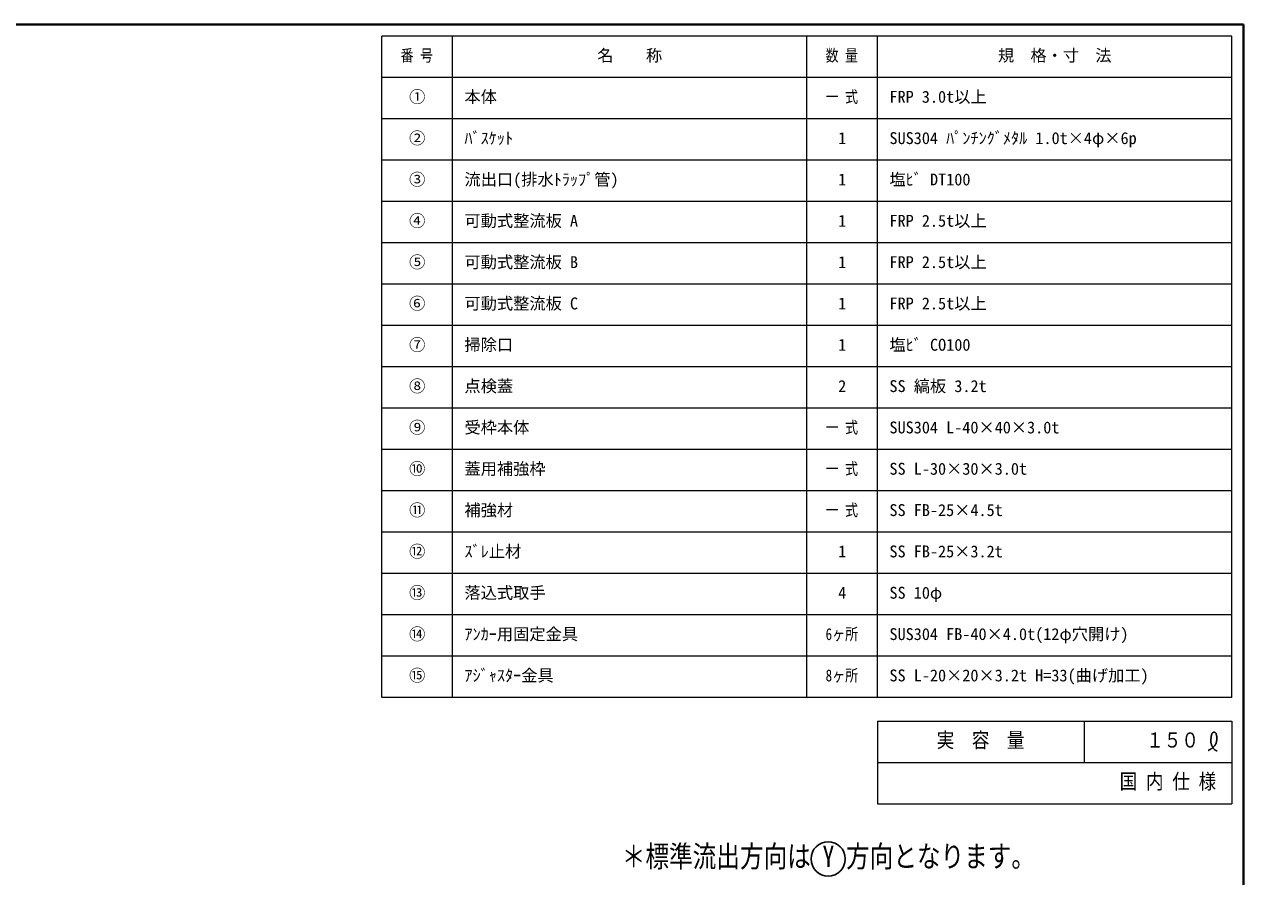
# Model space of a CAD drawing. Units: millimetres at full size, sheet at 1:10; details may follow other scales. Extents: x -2106 to 1944, y -1394 to 1416.
# Drawn here: x -121 to 1944, y -27 to 1416 of the extents above; entities that cross this region are included whole.
import ezdxf
from ezdxf.enums import TextEntityAlignment as Align

# ---------------------------------------------------------------- set-up
doc = ezdxf.new("R2010")
doc.units = ezdxf.units.MM
doc.header["$LTSCALE"] = 10
doc.layers.add('0-0_ﾚｲﾔ1', color=4, linetype='Continuous', lineweight=9)
doc.styles.add('ＭＳ ゴシック', font='')
doc.styles.get('ＭＳ ゴシック').set_extended_font_data('MS Gothic')

msp = doc.modelspace()

# ---------------------------------------------------------------- linework, layer by layer
at = {"layer": '0-0_ﾚｲﾔ1', "color": 1, "lineweight": 40}
for p, q in [((1944.28, 1416.27), (-2105.72, 1416.27)), ((1944.28, -1393.73), (1944.28, 1416.27))]:
    msp.add_line(p, q, dxfattribs=at)
at = {"layer": '0-0_ﾚｲﾔ1', "color": 3, "lineweight": 18}
for p, q in [((1924.28, 1396.27), (484.28, 1396.27)), ((604.28, 276.27), (604.28, 1396.27)), ((1204.28, 276.27), (1204.28, 1396.27)), ((1324.28, 276.27), (1324.28, 1396.27)), ((1924.28, 276.27), (1924.28, 1396.27)), ((1924.28, 1326.27), (484.28, 1326.27)), ((1924.28, 1256.27), (484.28, 1256.27)), ((1924.28, 1186.27), (484.28, 1186.27)), ((1924.28, 1116.27), (484.28, 1116.27)), ((1924.28, 1046.27), (484.28, 1046.27)), ((1924.28, 976.27), (484.28, 976.27)), ((1924.28, 906.27), (484.28, 906.27)), ((1924.28, 836.27), (484.28, 836.27)), ((1924.28, 766.27), (484.28, 766.27)), ((1924.28, 696.27), (484.28, 696.27)), ((1924.28, 626.27), (484.28, 626.27)), ((1924.28, 556.27), (484.28, 556.27)), ((1924.28, 486.27), (484.28, 486.27)), ((1924.28, 416.27), (484.28, 416.27)), ((1924.28, 346.27), (484.28, 346.27)), ((1324.28, 236.27), (1924.28, 236.27)), ((1324.28, 236.27), (1324.28, 96.27)), ((1674.28, 236.27), (1674.28, 166.27)), ((1924.28, 236.27), (1924.28, 96.27)), ((1324.28, 166.27), (1924.28, 166.27)), ((1324.28, 96.27), (1924.28, 96.27))]:
    msp.add_line(p, q, dxfattribs=at)
msp.add_lwpolyline([(1924.28, 276.27), (484.28, 276.27), (484.28, 1396.27)], dxfattribs=at)
at = {"layer": '0-0_ﾚｲﾔ1', "color": 5, "lineweight": 25}
for points in [[(1883.98, 186.27), (1884.8, 186.74), (1886.2, 187.55), (1887.59, 188.39), (1888.96, 189.26), (1890.3, 190.18), (1891.61, 191.15), (1892.34, 191.75), (1892.88, 192.21), (1893.79, 193.05), (1894.65, 193.93), (1895.44, 194.86), (1896.17, 195.85), (1896.81, 196.88), (1897.14, 197.5), (1897.37, 198.01), (1897.73, 198.91), (1898.03, 199.84), (1898.27, 200.78), (1898.45, 201.74), (1898.59, 202.7), (1898.65, 203.26), (1898.69, 203.84), (1898.73, 204.83), (1898.74, 205.83), (1898.73, 206.83), (1898.7, 207.83), (1898.66, 208.84), (1898.65, 209.43), (1898.63, 210.05), (1898.59, 211.12), (1898.5, 212.18), (1898.34, 213.22), (1898.05, 214.23), (1897.61, 215.2), (1897.28, 215.73), (1897.06, 216.01), (1896.64, 216.48), (1896.17, 216.89), (1895.67, 217.24)], [(1895.67, 217.24), (1895.13, 217.49), (1894.58, 217.63), (1894.26, 217.65), (1893.99, 217.63), (1893.54, 217.53), (1893.09, 217.35), (1892.66, 217.11), (1892.25, 216.82), (1891.86, 216.48), (1891.66, 216.28), (1891.37, 215.95), (1890.94, 215.36), (1890.58, 214.73), (1890.28, 214.08), (1890.04, 213.4), (1889.84, 212.71), (1889.74, 212.3), (1889.63, 211.79), (1889.47, 210.91), (1889.35, 210.03), (1889.25, 209.13), (1889.17, 208.24), (1889.1, 207.34), (1889.05, 206.82), (1889, 206.2), (1888.91, 205.13), (1888.84, 204.06), (1888.79, 202.99), (1888.79, 201.92), (1888.85, 200.86), (1888.92, 200.24), (1889, 199.71), (1889.18, 198.8), (1889.41, 197.9), (1889.69, 197.01), (1890, 196.13), (1890.35, 195.26), (1890.56, 194.76), (1890.72, 194.4)], [(1890.72, 194.4), (1891.01, 193.79), (1891.3, 193.19), (1891.61, 192.59), (1891.94, 192), (1892.28, 191.4), (1892.48, 191.06), (1892.72, 190.67), (1893.16, 189.99), (1893.63, 189.33), (1894.14, 188.71), (1894.68, 188.14), (1895.27, 187.63), (1895.63, 187.36), (1895.94, 187.17), (1896.51, 186.86), (1897.09, 186.6), (1897.7, 186.37), (1898.33, 186.16), (1898.96, 185.97), (1899.33, 185.86)]]:
    msp.add_lwpolyline(points, dxfattribs=at)
msp.add_circle((1240.45, 2.94), 29, dxfattribs=at)

# ---------------------------------------------------------------- texts
at = {"layer": '0-0_ﾚｲﾔ1', "color": 7, "style": 'ＭＳ ゴシック'}
for s, height, width, p in [('番 号', 20.16, 0.8, (516.15, 1347.52)), ('数 量', 20.16, 0.8, (1236.15, 1347.52)), ('一 式', 20.16, 0.8, (1236.15, 1277.52)), ('一 式', 20.16, 0.8, (1236.15, 717.52)), ('一 式', 20.16, 0.8, (1236.15, 647.52)), ('一 式', 20.16, 0.8, (1236.15, 577.52)), ('6ヶ所', 20.16, 0.8, (1236.15, 367.52)), ('8ヶ所', 20.16, 0.8, (1236.15, 297.52)), ('実\u3000容\u3000量', 25.66, 0.85, (1424.28, 183.77)), ('１５０', 25.66, 0.85, (1779.28, 183.77)), ('国 内 仕 様', 25.66, 0.85, (1734.28, 113.77)), ('＊標準流出方向は Y 方向となります。', 36.66, 0.8, (890.95, -22.06))]:
    msp.add_text(s, height=height, dxfattribs=dict(at, width=width)).set_placement(p, align=Align.BOTTOM_LEFT)
for s, p in [('名\u3000\u3000称', (849.28, 1347.52)), ('規\u3000格・寸\u3000法', (1528.03, 1347.52)), ('①', (530.53, 1277.52)), ('本体', (624.28, 1277.52)), ('FRP 3.0t以上', (1344.28, 1277.52)), ('②', (530.53, 1207.52)), ('ﾊﾞｽｹｯﾄ', (624.28, 1207.52)), ('1', (1257.4, 1207.52)), ('SUS304 ﾊﾟﾝﾁﾝｸﾞﾒﾀﾙ 1.0t×4φ×6p', (1344.28, 1207.52)), ('③', (530.53, 1137.52)), ('流出口(排水ﾄﾗｯﾌﾟ管)', (624.28, 1137.52)), ('1', (1257.4, 1137.52)), ('塩ﾋﾞ DT100', (1344.28, 1137.52)), ('④', (530.53, 1067.52)), ('可動式整流板 A', (624.28, 1067.52)), ('FRP 2.5t以上', (1344.28, 1067.52)), ('1', (1257.4, 1067.52)), ('⑤', (530.53, 997.52)), ('可動式整流板 B', (624.28, 997.52)), ('1', (1257.4, 997.52)), ('FRP 2.5t以上', (1344.28, 997.52)), ('⑥', (530.53, 927.52)), ('可動式整流板 C', (624.28, 927.52)), ('1', (1257.4, 927.52)), ('FRP 2.5t以上', (1344.28, 927.52)), ('⑦', (530.53, 857.52)), ('掃除口', (624.28, 857.52)), ('1', (1257.4, 857.52)), ('塩ﾋﾞ CO100', (1344.28, 857.52)), ('⑧', (530.53, 787.52)), ('点検蓋', (624.28, 787.52)), ('2', (1257.4, 787.52)), ('SS 縞板 3.2t', (1344.28, 787.52)), ('⑨', (530.53, 717.52)), ('受枠本体', (624.28, 717.52)), ('SUS304 L-40×40×3.0t', (1344.28, 717.52)), ('⑩', (530.53, 647.52)), ('蓋用補強枠', (624.28, 647.52)), ('SS L-30×30×3.0t', (1344.28, 647.52)), ('⑪', (530.53, 577.52)), ('補強材', (624.28, 577.52)), ('SS FB-25×4.5t', (1344.28, 577.52)), ('⑫', (530.53, 507.52)), ('ｽﾞﾚ止材', (624.28, 507.52)), ('1', (1257.4, 507.52)), ('SS FB-25×3.2t', (1344.28, 507.52)), ('⑬', (530.53, 437.52)), ('落込式取手', (624.28, 437.52)), ('4', (1257.4, 437.52)), ('SS 10φ', (1344.28, 437.52)), ('⑭', (530.53, 367.52)), ('ｱﾝｶｰ用固定金具', (624.28, 367.52)), ('SUS304 FB-40×4.0t(12φ穴開け)', (1344.28, 367.52)), ('⑮', (530.53, 297.52)), ('ｱｼﾞｬｽﾀｰ金具', (624.28, 297.52)), ('SS L-20×20×3.2t H=33(曲げ加工)', (1344.28, 297.52))]:
    msp.add_text(s, height=20.16, dxfattribs=at).set_placement(p, align=Align.BOTTOM_LEFT)

doc.saveas('drawing.dxf')
